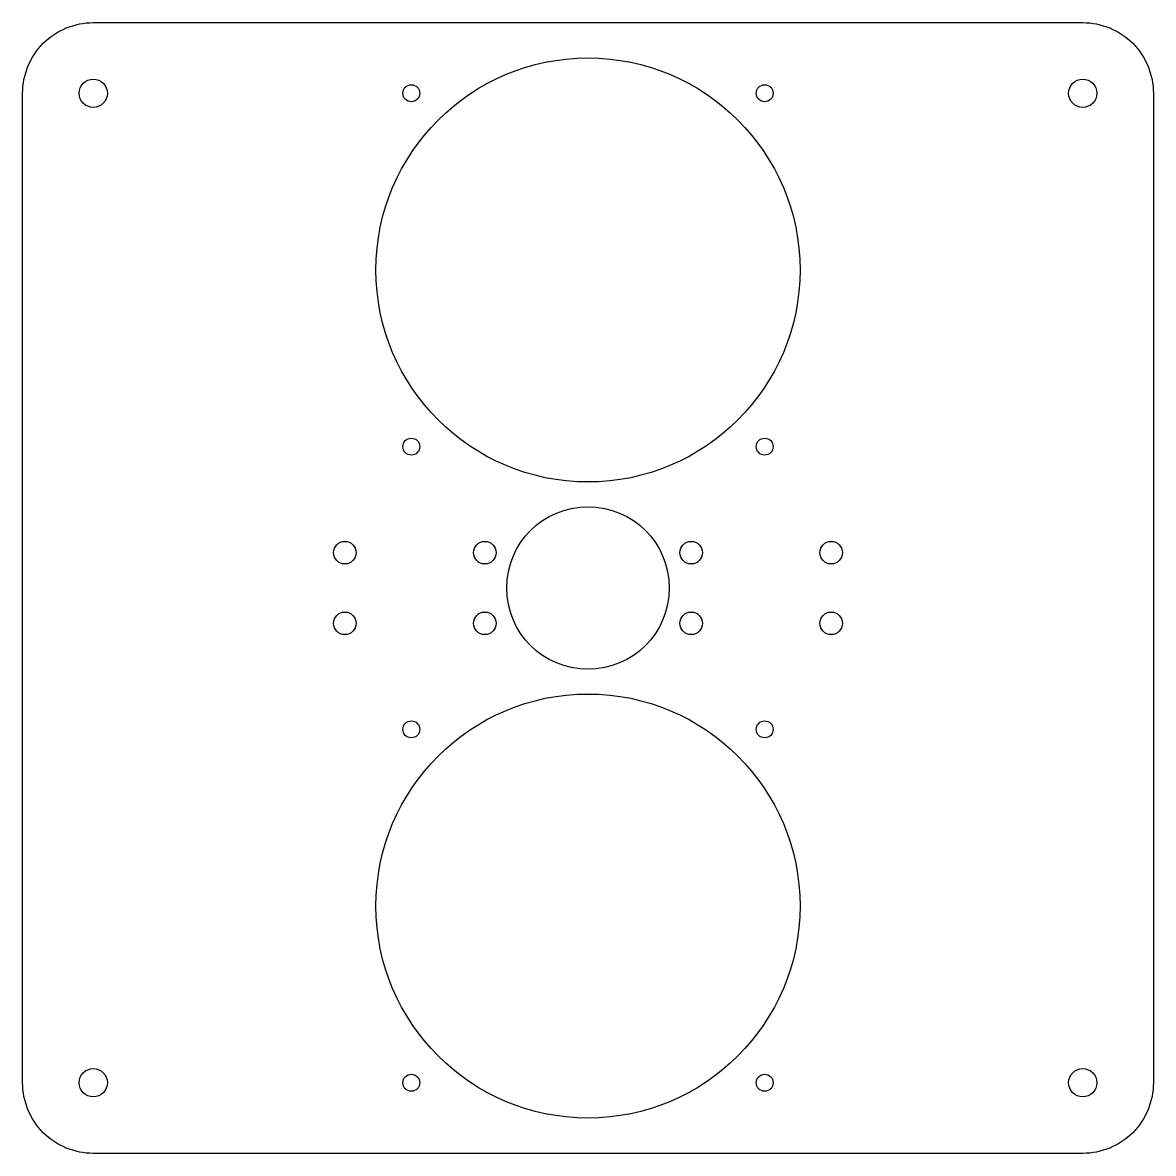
# Model space of a CAD drawing. Header units: millimetres. Extents: x -80 to 80, y -80 to 80.
import ezdxf

# ---------------------------------------------------------------- set-up
doc = ezdxf.new("R2010")
doc.units = ezdxf.units.MM
doc.layers.get('0').update_dxf_attribs({"linetype": 'CONTINUOUS'})

msp = doc.modelspace()

# ---------------------------------------------------------------- linework, layer by layer
msp.add_lwpolyline([(-70, -80, -0.414214), (-80, -70), (-80, 70, -0.414214), (-70, 80), (70, 80, -0.414214), (80, 70), (80, -70, -0.414214), (70, -80)], format="xyb", close=True)
for centre, radius in [((0, 45), 30), ((-70, 70), 2), ((70, 70), 2), ((-25, 70), 1.2), ((25, 70), 1.2), ((-25, 20), 1.2), ((25, 20), 1.2), ((0, 0), 11.5), ((-34.4, 5), 1.6), ((-14.6, 5), 1.6), ((14.6, 5), 1.6), ((34.4, 5), 1.6), ((-34.4, -5), 1.6), ((-14.6, -5), 1.6), ((14.6, -5), 1.6), ((34.4, -5), 1.6), ((0, -45), 30), ((-25, -20), 1.2), ((25, -20), 1.2), ((-70, -70), 2), ((-25, -70), 1.2), ((25, -70), 1.2), ((70, -70), 2)]:
    msp.add_circle(centre, radius)

doc.saveas('drawing.dxf')
